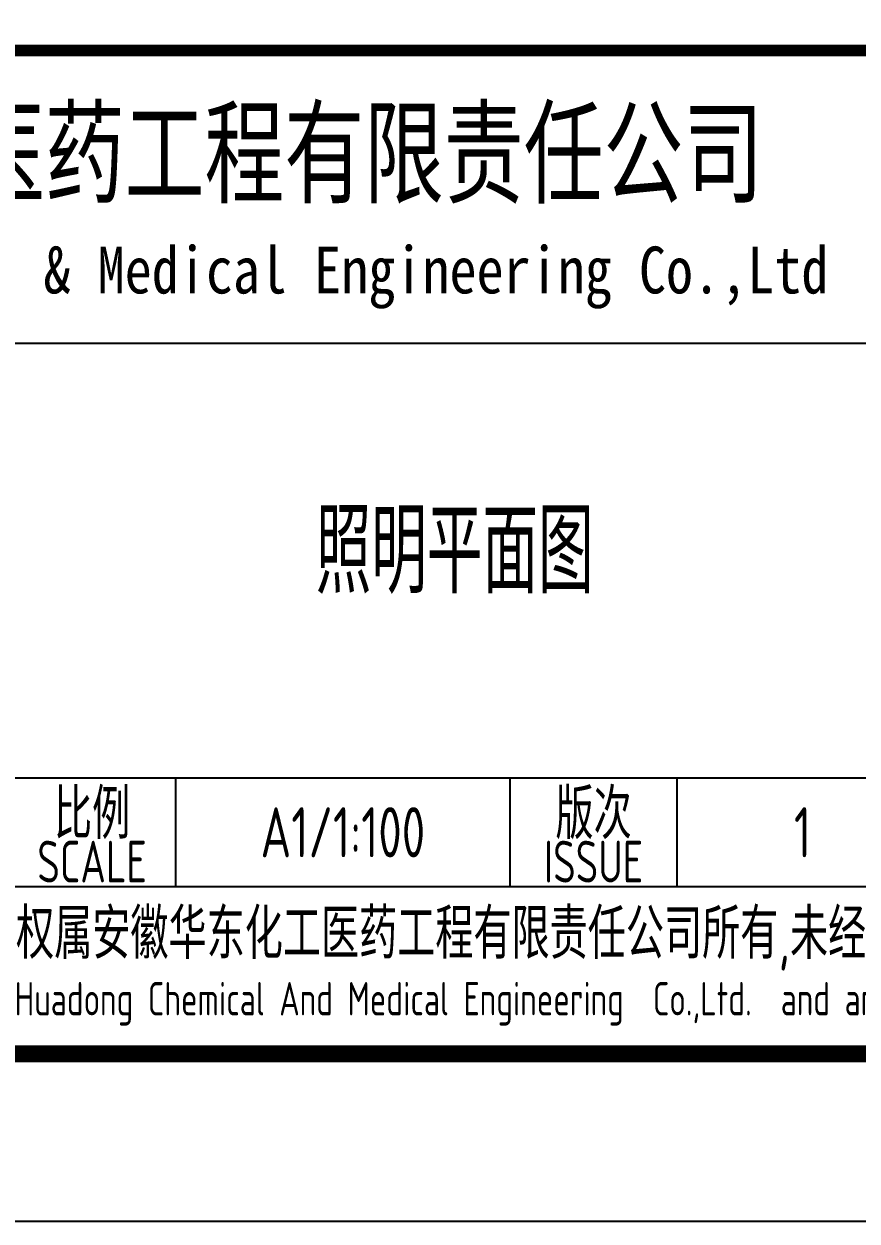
# Model space of a CAD drawing. Extents: x 1234595 to 2088511, y -80443 to 75292.
# Drawn here: x 1327822 to 1332805, y -60601 to -53441 of the extents above; entities that cross this region are included whole.
import ezdxf
from ezdxf.enums import TextEntityAlignment as Align

# ---------------------------------------------------------------- set-up
doc = ezdxf.new("R2010")
doc.units = 0
doc.header["$LTSCALE"] = 1000
doc.header["$MEASUREMENT"] = 0
doc.layers.get('0').update_dxf_attribs({"linetype": 'CONTINUOUS'})
doc.layers.add('PUB_TITLE', color=4, linetype='CONTINUOUS')
doc.styles.add('AHD', font='sceie.shx', dxfattribs={"width": 0.7, "bigfont": 'sceic.shx'})
doc.styles.add('ECEC_TQ_S', font='')
doc.styles.get('ECEC_TQ_S').set_extended_font_data('SimSun')

msp = doc.modelspace()

# ---------------------------------------------------------------- linework, layer by layer
for p, q in [((1322229.4, -55350.6), (1340229.4, -55350.6)), ((1322229.4, -57950.6), (1340229.4, -57950.6)), ((1328729.4, -58600.6), (1328729.4, -57950.6)), ((1330729.4, -58600.6), (1330729.4, -57950.6)), ((1331729.4, -58600.6), (1331729.4, -57950.6)), ((1322229.4, -58600.6), (1340229.4, -58600.6)), ((1322229.4, -59600.6), (1340229.4, -59600.6))]:
    msp.add_line(p, q)
msp.add_lwpolyline([(1340229.4, -53600.6, 70, 70, 0), (1322229.4, -53600.6, 70, 70, 0), (1322229.4, -59600.6, 0, 0, 0)], format="xyseb")
at = {"layer": 'PUB_TITLE', "color": 4}
msp.add_lwpolyline([(1257129.4, -60600.6), (1341229.4, -60600.6), (1341229.4, -1200.6), (1257129.4, -1200.6)], close=True, dxfattribs=at)
at = {"layer": 'PUB_TITLE', "color": 4, "const_width": 100}
msp.add_lwpolyline([(1259629.4, -59600.6), (1340229.4, -59600.6), (1340229.4, -2200.6), (1259629.4, -2200.6)], close=True, dxfattribs=at)

# ---------------------------------------------------------------- texts
for s, height, style, width, p in [('安徽华东化工医药工程有限责任公司', 500, 'ECEC_TQ_S', 0.7, (1328424.3, -54200.6)), ('安徽华东化工医药工程有限责任公司', 500, 'ECEC_TQ_S', 0.7, (1328424.3, -54200.6)), ('Anhui Huadong Chemical & Medical Engineering Co.,Ltd', 280, 'ECEC_TQ_S', 0.85, (1328424.3, -54950.6)), ('Anhui Huadong Chemical & Medical Engineering Co.,Ltd', 280, 'ECEC_TQ_S', 0.85, (1328424.3, -54950.6)), ('照明平面图', 500, 'AHD', 0.7, (1330398.3, -56584.6)), ('比例', 300, 'AHD', 0.8, (1328229.4, -58150.6)), ('比例', 300, 'AHD', 0.8, (1328229.4, -58150.6)), ('版次', 300, 'AHD', 0.8, (1331229.4, -58150.6)), ('版次', 300, 'AHD', 0.8, (1331229.4, -58150.6)), ('SCALE', 250, 'AHD', 0.8, (1328229.4, -58450.6)), ('SCALE', 250, 'AHD', 0.8, (1328229.4, -58450.6)), ('ISSUE', 250, 'AHD', 0.8, (1331229.4, -58450.6)), ('ISSUE', 250, 'AHD', 0.8, (1331229.4, -58450.6)), ('本文件专有权属安徽华东化工医药工程有限责任公司所有,未经许可不得复制或转让给第三方', 300, 'AHD', 0.8, (1331229.4, -58900.6)), ('本文件专有权属安徽华东化工医药工程有限责任公司所有,未经许可不得复制或转让给第三方', 300, 'AHD', 0.8, (1331229.4, -58900.6)), ('The proprietary right of this document belongs to Anhui Huadong Chemical And Medical Engineering  Co.,Ltd.  and any replication or transfer to the 3rd. side is forbidden without its permission. ', 200, 'AHD', 0.8, (1331229.4, -59300.6)), ('The proprietary right of this document belongs to Anhui Huadong Chemical And Medical Engineering  Co.,Ltd.  and any replication or transfer to the 3rd. side is forbidden without its permission. ', 200, 'AHD', 0.8, (1331229.4, -59300.6))]:
    msp.add_text(s, height=height, dxfattribs=dict(style=style, width=width)).set_placement(p, align=Align.MIDDLE)
at = {"style": 'AHD', "width": 0.8}
for tag, text, p in [('A1/1:100', '1:100', (1329729.4, -58275.6)), ('1', '0', (1332479.4, -58275.6))]:
    msp.add_attdef(tag, text=text, height=300, dxfattribs=at).set_placement(p, align=Align.MIDDLE)

doc.saveas('drawing.dxf')
